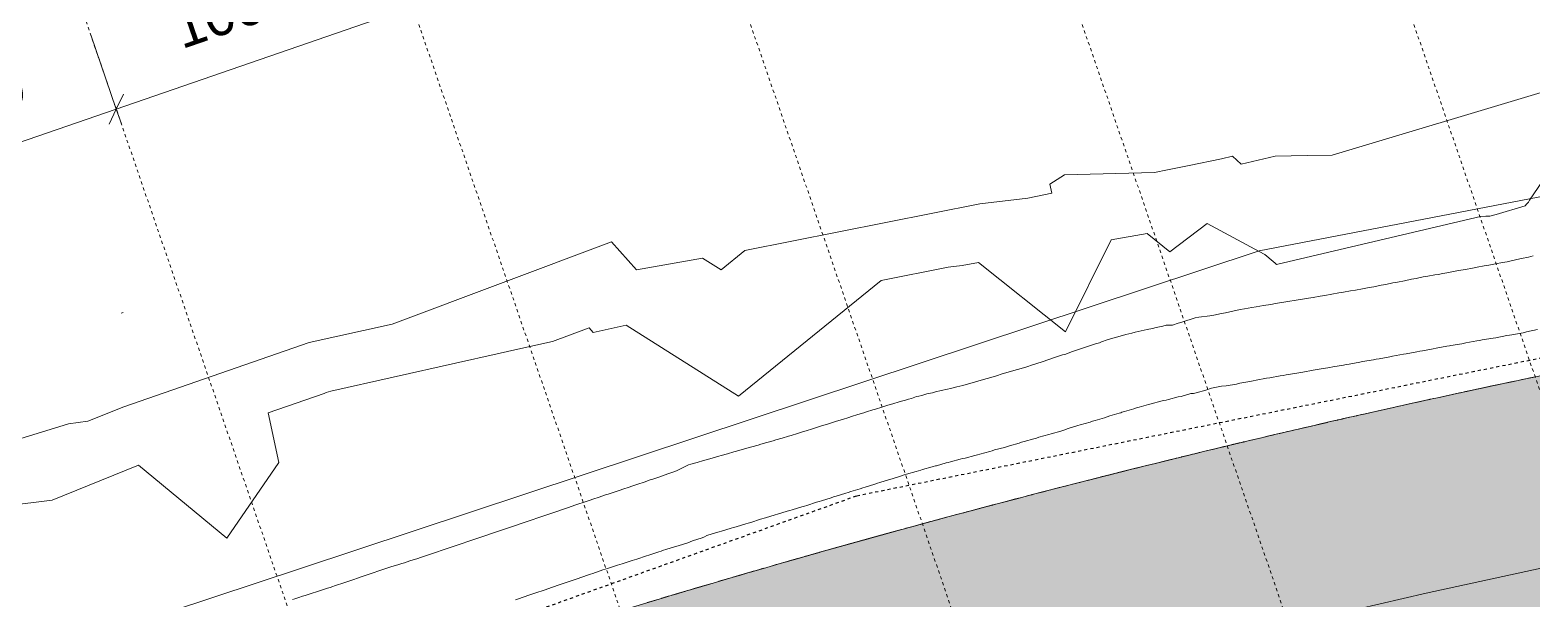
# Model space of a CAD drawing. Header units: metres. Extents: x -2515 to -2174, y 3875 to 4127.
# Drawn here: x -2414.71 to -2366.82, y 4030.45 to 4048.58 of the extents above; entities that cross this region are included whole.
import ezdxf

# ---------------------------------------------------------------- set-up
doc = ezdxf.new("R2010")
doc.units = ezdxf.units.M
doc.linetypes.add('BOUNDARY Tighter', pattern=[0.008, 0.004, -0.002, 0, -0.002])
doc.linetypes.add('Grid Line', pattern=[0.021, 0.012, -0.003, 0.003, -0.003])
for name, color, linetype, lineweight in [('A-ANNO-DIMS', 211, 'Continuous', 5), ('A-ANNO-DIMS-500', 211, 'Continuous', 5), ('A-DETL', 90, 'Continuous', 5), ('A-FLOR', 192, 'Continuous', 5), ('A-FLOR-PATT', 8, 'Continuous', 5), ('C-TOPO', 7, 'Continuous', 5), ('C-TOPO-MAJR', 7, 'Continuous', 18), ('C-TOPO-MINR', 7, 'Continuous', 5), ('S-GRID', 1, 'Continuous', 5)]:
    doc.layers.add(name, color=color, linetype=linetype, lineweight=lineweight)
doc.styles.add('Arial_1', font='arial.ttf', dxfattribs={"height": 1.25})
doc.dimstyles.new('2_5-CON-Diagonal-_mm__O', dxfattribs={"dimscale": 0.3048, "dimtxt": 1.275324, "dimasz": 2.46063, "dimexe": 1.64042, "dimexo": 0.0625, "dimgap": 2.46063, "dimtad": 1, "dimdec": 0, "dimlfac": 1000, "dimzin": 0, "dimdsep": 46, "dimtxsty": 'Arial_1', "dimblk1": 'OBLIQUE', "dimblk2": 'OBLIQUE', "dimsah": 1, "dimcen": 0.09, "dimdle": 1.64042, "dimazin": 0, "dimtfac": 1, "dimtdec": 4, "dimtix": 1, "dimtmove": 0, "dimatfit": 3, "dimfxl": 8.2021, "dimfxlon": 1, "dimtvp": 1, "dimtfill": 1, "dimtolj": 1, "dimtzin": 0, "dimlwd": 15, "dimlwe": 15, "dimarcsym": 2})

# ---------------------------------------------------------------- blocks, each defined once
blk = doc.blocks.new('DIMBLOCK11-GA - TENANCY PLAN')
at = {"layer": 'A-ANNO-DIMS-500', "lineweight": 15}
for p, q in [((-2411.958, 4046.057), (-2412.772, 4048.421)), ((-2411.958, 4046.057), (-2411.726, 4046.534)), ((-2421.413, 4042.802), (-2411.958, 4046.057)), ((-2411.958, 4046.057), (-2412.191, 4045.581)), ((-2411.958, 4046.057), (-2411.795, 4045.585)), ((-2421.413, 4042.802), (-2422.227, 4045.165)), ((-2421.413, 4042.802), (-2421.181, 4043.278)), ((-2421.413, 4042.802), (-2421.646, 4042.325)), ((-2421.413, 4042.802), (-2421.251, 4042.329))]:
    blk.add_line(p, q, dxfattribs=at)
at = {"layer": 'A-ANNO-DIMS-500', "color": 0, "lineweight": 15, "insert": (-2419.731, 4045.891), "char_height": 1.25, "width": 5.76839, "attachment_point": 1, "rotation": 19.0004, "line_spacing_factor": 0.941778, "style": 'Arial_1', "bg_fill": 3, "box_fill_scale": 1.25, "bg_fill_color": 256, "bg_fill_true_color": 13158600, "bg_fill_transparency": 0}
blk.add_mtext('10000', dxfattribs=at)
blk = doc.blocks.new('_Oblique')
at = {"color": 0, "linetype": 'ByBlock', "lineweight": -2}
blk.add_line((-0.5, -0.5), (0.5, 0.5), dxfattribs=at)
blk = doc.blocks.new('DIMBLOCK12-GA - TENANCY PLAN')
at = {"layer": 'A-ANNO-DIMS-500', "lineweight": 15}
for p, q in [((-2402.503, 4049.313), (-2403.317, 4051.677)), ((-2402.503, 4049.313), (-2402.271, 4049.79)), ((-2411.958, 4046.057), (-2402.503, 4049.313)), ((-2402.503, 4049.313), (-2402.735, 4048.836)), ((-2402.503, 4049.313), (-2402.34, 4048.84)), ((-2411.958, 4046.057), (-2412.772, 4048.421)), ((-2411.958, 4046.057), (-2411.726, 4046.534)), ((-2411.958, 4046.057), (-2412.191, 4045.581)), ((-2411.958, 4046.057), (-2411.795, 4045.585))]:
    blk.add_line(p, q, dxfattribs=at)
at = {"layer": 'A-ANNO-DIMS-500', "color": 0, "lineweight": 15, "insert": (-2410.276, 4049.146), "char_height": 1.25, "width": 5.76839, "attachment_point": 1, "rotation": 19.0004, "line_spacing_factor": 0.941778, "style": 'Arial_1', "bg_fill": 3, "box_fill_scale": 1.25, "bg_fill_color": 256, "bg_fill_true_color": 13158600, "bg_fill_transparency": 0}
blk.add_mtext('10000', dxfattribs=at)

msp = doc.modelspace()

# ---------------------------------------------------------------- hatches: boundary and pattern name
at = {"layer": 'A-FLOR-PATT'}
for points in [[(-2375.3181, 4029.4379), (-2373.3683, 4029.9017), (-2371.1932, 4030.404), (-2369.4606, 4030.7943), (-2366.5914, 4031.417), (-2365.5425, 4031.6402), (-2363.5798, 4032.0457), (-2365.1718, 4037.8447), (-2367.2023, 4037.425), (-2369.8629, 4036.854), (-2371.2437, 4036.5509), (-2373.8537, 4035.9572), (-2375.2779, 4035.6262), (-2377.2907, 4035.1452), (-2375.445, 4029.805)], [(-2409.8688, 4019.1205), (-2407.7651, 4019.8654), (-2405.5125, 4020.6455), (-2404.1903, 4021.0968), (-2401.3644, 4022.0366), (-2400.2276, 4022.4085), (-2397.7988, 4023.1849), (-2396.5658, 4023.5732), (-2394.1688, 4024.3093), (-2392.4777, 4024.8181), (-2390.7262, 4025.3349), (-2388.816, 4025.8863), (-2386.9026, 4026.4264), (-2384.496, 4027.0873), (-2383.0886, 4027.4667), (-2381.1442, 4027.9785), (-2379.2092, 4028.4755), (-2376.5143, 4029.1458), (-2375.3181, 4029.4379), (-2377.2907, 4035.1452), (-2379.2188, 4034.6722), (-2381.8354, 4034.0095), (-2383.9115, 4033.4688), (-2385.8263, 4032.9576), (-2387.1566, 4032.5961), (-2388.816, 4032.1367), (-2390.8098, 4031.5714), (-2392.6332, 4031.0434), (-2395.1383, 4030.298), (-2396.7613, 4029.805), (-2398.4774, 4029.2739), (-2400.4594, 4028.6474), (-2402.5457, 4027.9731), (-2404.4502, 4027.3447), (-2405.8863, 4026.8637), (-2408.4411, 4025.9867), (-2409.7714, 4025.5227), (-2411.5112, 4024.9055), (-2410.059, 4019.7906)]]:
    msp.add_hatch(color=253, dxfattribs=at).paths.add_polyline_path(points)
h = msp.add_hatch(color=254, dxfattribs=at)
h.paths.add_polyline_path([(-2417.2029, 4009.7926), (-2415.4692, 4010.3896), (-2415.8182, 4011.4031), (-2415.9806, 4011.3472), (-2416.8687, 4010.2177)])
h.paths.add_polyline_path([(-2415.3968, 4010.4145), (-2408.4419, 4012.8093), (-2409.7442, 4016.5914), (-2374.1171, 4028.859), (-2372.8148, 4025.077), (-2353.8487, 4031.6077), (-2363.5798, 4032.0457), (-2365.872, 4031.5701), (-2367.5028, 4031.2231), (-2370.1037, 4030.6494), (-2371.4158, 4030.3538), (-2373.8537, 4029.7862), (-2375.3181, 4029.4379), (-2377.6781, 4028.859), (-2379.2092, 4028.4755), (-2381.8354, 4027.7966), (-2383.0886, 4027.4667), (-2385.0237, 4026.945), (-2387.1566, 4026.355), (-2389.4855, 4025.6934), (-2391.4653, 4025.1172), (-2393.4451, 4024.5278), (-2395.1383, 4024.0135), (-2397.4047, 4023.309), (-2399.3846, 4022.6796), (-2400.3855, 4022.3578), (-2403.12, 4021.4551), (-2404.1903, 4021.0968), (-2406.0871, 4020.4494), (-2408.4411, 4019.627), (-2409.8688, 4019.1205), (-2415.7108, 4011.6903), (-2415.6338, 4011.4666), (-2415.7458, 4011.4281), (-2415.4062, 4010.4419)])
h.paths.add_polyline_path([(-2410.4147, 4012.4759), (-2410.4512, 4012.5903), (-2409.7913, 4012.8154), (-2409.7555, 4012.7029), (-2410.4091, 4012.4779)])
h.paths.add_polyline_path([(-2360.0187, 4029.8291), (-2360.0552, 4029.9434), (-2359.3953, 4030.1685), (-2359.3595, 4030.0561), (-2360.0131, 4029.831)])

# ---------------------------------------------------------------- linework, layer by layer
at = {"layer": 'A-DETL', "linetype": 'BOUNDARY Tighter', "lineweight": 25}
for p, q in [((-2260.6109, 4059.4439), (-2388.3643, 4033.7254)), ((-2388.3643, 4033.7254), (-2421.5847, 4021.8293))]:
    msp.add_line(p, q, dxfattribs=at)
at = {"layer": 'A-FLOR'}
msp.add_arc((-2296.5921, 3702.791), 336, 101.5, 109.702284, dxfattribs=at)
for points in [[(-2377.2907, 4035.1452), (-2373.2681, 4036.1195), (-2369.2277, 4037.0195), (-2365.1718, 4037.8447)], [(-2411.5112, 4024.9055), (-2400.2963, 4028.9215), (-2388.8681, 4032.3411), (-2377.2907, 4035.1452)]]:
    msp.add_open_spline(points, degree=3, dxfattribs=at)
at = {"layer": 'C-TOPO'}
for p, q in [((-2371.918, 4042.2366), (-2364.6077, 4043.6384)), ((-2375.5193, 4041.546), (-2371.918, 4042.2366)), ((-2406.0899, 4031.4222), (-2375.5193, 4041.546)), ((-2411.804, 4039.5579), (-2411.7413, 4039.5795)), ((-2367.1436, 4037.4374), (-2367.1682, 4037.4322)), ((-2367.1299, 4037.4402), (-2367.1436, 4037.4374)), ((-2369.1019, 4037.0206), (-2369.162, 4037.0076)), ((-2371.0644, 4036.5908), (-2371.1532, 4036.571)), ((-2373.0227, 4036.1495), (-2373.1417, 4036.1223)), ((-2373.0098, 4036.1525), (-2373.0227, 4036.1495)), ((-2376.0272, 4035.4487), (-2376.0138, 4035.4519)), ((-2375.971, 4035.4606), (-2376.0132, 4035.452)), ((-2374.9719, 4035.6981), (-2375.1274, 4035.6616)), ((-2378.1024, 4034.9476), (-2378.4338, 4034.8662)), ((-2378.0147, 4034.969), (-2377.9988, 4034.9729)), ((-2377.2094, 4035.1649), (-2377.0227, 4035.21)), ((-2376.9531, 4035.2268), (-2377.1103, 4035.1889)), ((-2377.0227, 4035.21), (-2377.0041, 4035.2145)), ((-2376.9295, 4035.2325), (-2376.9531, 4035.2268)), ((-2376.9169, 4035.2355), (-2376.9295, 4035.2325)), ((-2376.8495, 4035.2518), (-2376.9169, 4035.2355)), ((-2380.0178, 4034.4726), (-2380.5594, 4034.3362)), ((-2380.0337, 4034.4687), (-2380.4068, 4034.3747)), ((-2379.6258, 4034.5708), (-2380.0068, 4034.4754)), ((-2379.0155, 4034.7226), (-2379.0452, 4034.7153)), ((-2378.8763, 4034.7571), (-2379.0152, 4034.7227)), ((-2378.4338, 4034.8662), (-2378.8673, 4034.7593)), ((-2382.0137, 4033.9651), (-2382.5265, 4033.8325)), ((-2381.9552, 4033.9801), (-2382.3767, 4033.8713)), ((-2382.0074, 4033.9667), (-2382.0137, 4033.9651)), ((-2381.5838, 4034.0755), (-2382.0016, 4033.9682)), ((-2380.8223, 4034.2696), (-2380.9834, 4034.2287)), ((-2380.4068, 4034.3747), (-2380.8149, 4034.2715)), ((-2383.8685, 4033.4816), (-2384.3435, 4033.356)), ((-2383.5373, 4033.5688), (-2383.9991, 4033.4472)), ((-2382.7682, 4033.7698), (-2382.9195, 4033.7304)), ((-2382.7548, 4033.7733), (-2382.7682, 4033.7698)), ((-2382.3767, 4033.8713), (-2382.7548, 4033.7733)), ((-2385.7753, 4032.9729), (-2386.3071, 4032.8289)), ((-2385.4867, 4033.0507), (-2385.981, 4032.9173)), ((-2384.7081, 4033.2591), (-2384.8529, 4033.2205)), ((-2384.7019, 4033.2608), (-2384.7081, 4033.2591)), ((-2384.3435, 4033.356), (-2384.7019, 4033.2608)), ((-2384.0127, 4033.4436), (-2384.4901, 4033.3171)), ((-2383.9991, 4033.4472), (-2384.0127, 4033.4436)), ((-2387.4326, 4032.521), (-2387.969, 4032.3728)), ((-2386.6457, 4032.7367), (-2386.7831, 4032.6992)), ((-2386.6329, 4032.7402), (-2386.6457, 4032.7367)), ((-2386.3071, 4032.8289), (-2386.6329, 4032.7402)), ((-2385.9939, 4032.9138), (-2386.4496, 4032.7901)), ((-2385.981, 4032.9173), (-2385.9939, 4032.9138)), ((-2388.5771, 4032.2036), (-2388.7097, 4032.1665)), ((-2388.2674, 4032.2899), (-2388.5687, 4032.2059)), ((-2387.977, 4032.3705), (-2388.4044, 4032.2517)), ((-2390.5088, 4031.6579), (-2390.6324, 4031.6226)), ((-2390.2244, 4031.739), (-2390.4998, 4031.6605)), ((-2389.958, 4031.8148), (-2390.3544, 4031.702)), ((-2411.6428, 4029.5833), (-2406.0899, 4031.4222)), ((-2392.4375, 4031.1007), (-2392.551, 4031.0675)), ((-2392.4252, 4031.1043), (-2392.4375, 4031.1007)), ((-2392.178, 4031.1764), (-2392.4252, 4031.1043)), ((-2391.9394, 4031.2458), (-2392.2995, 4031.141)), ((-2391.9265, 4031.2496), (-2391.9394, 4031.2458)), ((-2394.1281, 4030.602), (-2394.3421, 4030.5382)), ((-2393.9102, 4030.6668), (-2394.2397, 4030.5687)), ((-2394.3558, 4030.5341), (-2394.4653, 4030.5014)), ((-2394.3421, 4030.5382), (-2394.3558, 4030.5341))]:
    msp.add_line(p, q, dxfattribs=at)
at = {"layer": 'C-TOPO', "flags": 128}
for points in [[(-2368.1915, 4037.2159), (-2367.9604, 4037.265), (-2367.7292, 4037.314)], [(-2367.7292, 4037.314), (-2367.7274, 4037.3144), (-2367.7256, 4037.3148)], [(-2367.7256, 4037.3148), (-2367.7237, 4037.3152), (-2367.7218, 4037.3156)], [(-2367.7218, 4037.3156), (-2367.4896, 4037.3646), (-2367.2574, 4037.4135)], [(-2367.2574, 4037.4135), (-2367.2553, 4037.4139), (-2367.2532, 4037.4144)], [(-2367.2532, 4037.4144), (-2367.022, 4037.4628), (-2366.7907, 4037.5112)], [(-2370.5326, 4036.7085), (-2370.3007, 4036.7595), (-2370.0687, 4036.8104)], [(-2370.0687, 4036.8104), (-2370.0672, 4036.8107), (-2370.0658, 4036.811)], [(-2370.0658, 4036.811), (-2370.0644, 4036.8113), (-2370.063, 4036.8116)], [(-2370.063, 4036.8116), (-2369.831, 4036.8624), (-2369.599, 4036.9129)], [(-2369.599, 4036.9129), (-2369.5975, 4036.9132), (-2369.596, 4036.9136)], [(-2369.596, 4036.9136), (-2369.3638, 4036.964), (-2369.1315, 4037.0142)], [(-2369.1315, 4037.0142), (-2369.1298, 4037.0146), (-2369.1281, 4037.015)], [(-2369.1281, 4037.015), (-2368.8968, 4037.0648), (-2368.6654, 4037.1146)], [(-2368.6654, 4037.1146), (-2368.6637, 4037.1149), (-2368.662, 4037.1153)], [(-2368.662, 4037.1153), (-2368.6603, 4037.1157), (-2368.6586, 4037.116)], [(-2368.6586, 4037.116), (-2368.4269, 4037.1656), (-2368.1951, 4037.2151)], [(-2368.1951, 4037.2151), (-2368.1933, 4037.2155), (-2368.1915, 4037.2159)], [(-2372.4013, 4036.2909), (-2372.1724, 4036.3426), (-2371.9435, 4036.3942)], [(-2371.9435, 4036.3942), (-2371.9422, 4036.3945), (-2371.9408, 4036.3948)], [(-2371.9408, 4036.3948), (-2371.706, 4036.4476), (-2371.4711, 4036.5001)], [(-2371.4711, 4036.5001), (-2371.4698, 4036.5004), (-2371.4685, 4036.5007)], [(-2371.4685, 4036.5007), (-2371.2366, 4036.5525), (-2371.0046, 4036.604)], [(-2371.0046, 4036.604), (-2371.0033, 4036.6043), (-2371.002, 4036.6046)], [(-2371.002, 4036.6046), (-2371.0007, 4036.6049), (-2370.9993, 4036.6052)], [(-2370.9993, 4036.6052), (-2370.7674, 4036.6566), (-2370.5354, 4036.7079)], [(-2370.5354, 4036.7079), (-2370.534, 4036.7082), (-2370.5326, 4036.7085)], [(-2374.7344, 4035.7538), (-2374.5035, 4035.8077), (-2374.2726, 4035.8615)], [(-2374.2726, 4035.8615), (-2374.0413, 4035.9152), (-2373.81, 4035.9687)], [(-2373.81, 4035.9687), (-2373.8086, 4035.969), (-2373.8071, 4035.9694)], [(-2373.8071, 4035.9694), (-2373.8056, 4035.9697), (-2373.8041, 4035.97)], [(-2373.8041, 4035.97), (-2373.5727, 4036.0234), (-2373.3413, 4036.0766)], [(-2373.3413, 4036.0766), (-2373.3399, 4036.0769), (-2373.3385, 4036.0772)], [(-2373.3385, 4036.0772), (-2373.3371, 4036.0776), (-2373.3357, 4036.0779)], [(-2373.3357, 4036.0779), (-2373.1041, 4036.1309), (-2372.8726, 4036.1838)], [(-2372.8726, 4036.1838), (-2372.8712, 4036.1841), (-2372.8699, 4036.1844)], [(-2372.8699, 4036.1844), (-2372.6382, 4036.2371), (-2372.4064, 4036.2897)], [(-2372.4064, 4036.2897), (-2372.4051, 4036.29), (-2372.4037, 4036.2903)], [(-2372.4037, 4036.2903), (-2372.4025, 4036.2906), (-2372.4013, 4036.2909)], [(-2376.6015, 4035.3114), (-2376.3716, 4035.3665), (-2376.1417, 4035.4214)], [(-2376.1417, 4035.4214), (-2376.1387, 4035.4221), (-2376.1356, 4035.4228)], [(-2376.1356, 4035.4228), (-2375.9054, 4035.4776), (-2375.6752, 4035.5323)], [(-2375.6752, 4035.5323), (-2375.6732, 4035.5328), (-2375.6712, 4035.5332)], [(-2375.6712, 4035.5332), (-2375.4406, 4035.5878), (-2375.2101, 4035.6422)], [(-2375.2101, 4035.6422), (-2375.2082, 4035.6426), (-2375.2063, 4035.643)], [(-2375.2063, 4035.643), (-2375.2045, 4035.6435), (-2375.2026, 4035.6439)], [(-2375.2026, 4035.6439), (-2374.9719, 4035.6981), (-2374.7412, 4035.7522)], [(-2374.7412, 4035.7522), (-2374.7395, 4035.7526), (-2374.7378, 4035.753)], [(-2374.7378, 4035.753), (-2374.7361, 4035.7534), (-2374.7344, 4035.7538)], [(-2378.4578, 4034.8603), (-2378.2283, 4034.9167), (-2377.9988, 4034.9729)], [(-2377.9988, 4034.9729), (-2377.997, 4034.9733), (-2377.9952, 4034.9738)], [(-2377.9952, 4034.9738), (-2377.9935, 4034.9742), (-2377.9917, 4034.9746)], [(-2377.9917, 4034.9746), (-2377.7622, 4035.0307), (-2377.5328, 4035.0865)], [(-2377.5328, 4035.0865), (-2377.5308, 4035.087), (-2377.5288, 4035.0874)], [(-2377.5288, 4035.0874), (-2377.5269, 4035.0879), (-2377.5249, 4035.0884)], [(-2377.5249, 4035.0884), (-2377.2956, 4035.144), (-2377.0661, 4035.1995)], [(-2377.0661, 4035.1995), (-2376.8372, 4035.2547), (-2376.6082, 4035.3098)], [(-2376.6082, 4035.3098), (-2376.6048, 4035.3106), (-2376.6015, 4035.3114)], [(-2380.3106, 4034.399), (-2380.0808, 4034.4568), (-2379.851, 4034.5145)], [(-2379.851, 4034.5145), (-2379.8497, 4034.5148), (-2379.8483, 4034.5152)], [(-2379.8483, 4034.5152), (-2379.6186, 4034.5726), (-2379.3888, 4034.6299)], [(-2379.3888, 4034.6299), (-2379.3874, 4034.6303), (-2379.3859, 4034.6306)], [(-2379.3859, 4034.6306), (-2379.3844, 4034.631), (-2379.383, 4034.6314)], [(-2379.383, 4034.6314), (-2379.1533, 4034.6885), (-2378.9235, 4034.7454)], [(-2378.9235, 4034.7454), (-2378.922, 4034.7458), (-2378.9204, 4034.7462)], [(-2378.9204, 4034.7462), (-2378.6908, 4034.8029), (-2378.4611, 4034.8595)], [(-2378.4611, 4034.8595), (-2378.4595, 4034.8599), (-2378.4578, 4034.8603)], [(-2382.1657, 4033.9259), (-2382.1644, 4033.9262), (-2382.1632, 4033.9265)], [(-2382.1632, 4033.9265), (-2381.9304, 4033.9865), (-2381.6977, 4034.0463)], [(-2381.6977, 4034.0463), (-2381.6964, 4034.0466), (-2381.6952, 4034.0469)], [(-2381.6952, 4034.0469), (-2381.4688, 4034.1049), (-2381.2423, 4034.1628)], [(-2381.2423, 4034.1628), (-2381.2411, 4034.1631), (-2381.2398, 4034.1634)], [(-2381.2398, 4034.1634), (-2381.2385, 4034.1637), (-2381.2373, 4034.1641)], [(-2381.2373, 4034.1641), (-2381.0091, 4034.2222), (-2380.781, 4034.2801)], [(-2380.781, 4034.2801), (-2380.7795, 4034.2805), (-2380.778, 4034.2808)], [(-2380.778, 4034.2808), (-2380.547, 4034.3393), (-2380.3159, 4034.3977)], [(-2380.3159, 4034.3977), (-2380.3145, 4034.398), (-2380.3132, 4034.3983)], [(-2380.3132, 4034.3983), (-2380.3119, 4034.3987), (-2380.3106, 4034.399)], [(-2384.0127, 4033.4436), (-2383.7838, 4033.504), (-2383.5549, 4033.5642)], [(-2383.5549, 4033.5642), (-2383.5535, 4033.5646), (-2383.552, 4033.5649)], [(-2383.552, 4033.5649), (-2383.3239, 4033.6248), (-2383.0958, 4033.6844)], [(-2383.0958, 4033.6844), (-2383.0947, 4033.6847), (-2383.0936, 4033.685)], [(-2383.0936, 4033.685), (-2383.0926, 4033.6852), (-2383.0915, 4033.6855)], [(-2383.0915, 4033.6855), (-2382.8606, 4033.7457), (-2382.6297, 4033.8058)], [(-2382.6297, 4033.8058), (-2382.6284, 4033.8061), (-2382.6272, 4033.8064)], [(-2382.6272, 4033.8064), (-2382.3978, 4033.8659), (-2382.1683, 4033.9252)], [(-2382.1683, 4033.9252), (-2382.167, 4033.9255), (-2382.1657, 4033.9259)], [(-2385.8561, 4032.9511), (-2385.6283, 4033.0125), (-2385.4005, 4033.0738)], [(-2385.4005, 4033.0738), (-2385.3985, 4033.0744), (-2385.3965, 4033.0749)], [(-2385.3965, 4033.0749), (-2385.1684, 4033.1361), (-2384.9402, 4033.1972)], [(-2384.9402, 4033.1972), (-2384.9384, 4033.1977), (-2384.9365, 4033.1982)], [(-2384.9365, 4033.1982), (-2384.7081, 4033.2591), (-2384.4796, 4033.3199)], [(-2384.4796, 4033.3199), (-2384.4779, 4033.3204), (-2384.4763, 4033.3208)], [(-2384.4763, 4033.3208), (-2384.4747, 4033.3212), (-2384.4731, 4033.3216)], [(-2384.4731, 4033.3216), (-2384.2444, 4033.3823), (-2384.0158, 4033.4428)], [(-2384.0158, 4033.4428), (-2384.0142, 4033.4432), (-2384.0127, 4033.4436)], [(-2387.6994, 4032.4474), (-2387.4714, 4032.5103), (-2387.2433, 4032.5731)], [(-2387.2433, 4032.5731), (-2387.2414, 4032.5736), (-2387.2395, 4032.5741)], [(-2387.2395, 4032.5741), (-2387.2376, 4032.5746), (-2387.2357, 4032.5751)], [(-2387.2357, 4032.5751), (-2387.0085, 4032.6375), (-2386.7813, 4032.6996)], [(-2386.7813, 4032.6996), (-2386.7785, 4032.7004), (-2386.7756, 4032.7012)], [(-2386.7756, 4032.7012), (-2386.5486, 4032.7632), (-2386.3215, 4032.825)], [(-2386.3215, 4032.825), (-2386.3184, 4032.8258), (-2386.3152, 4032.8267)], [(-2386.3152, 4032.8267), (-2386.0879, 4032.8884), (-2385.8605, 4032.9499)], [(-2385.8605, 4032.9499), (-2385.8583, 4032.9505), (-2385.8561, 4032.9511)], [(-2389.5331, 4031.9351), (-2389.3056, 4031.9993), (-2389.078, 4032.0633)], [(-2389.078, 4032.0633), (-2389.0766, 4032.0637), (-2389.0751, 4032.0641)], [(-2389.0751, 4032.0641), (-2388.8476, 4032.1279), (-2388.6201, 4032.1915)], [(-2388.6201, 4032.1915), (-2388.6187, 4032.1919), (-2388.6173, 4032.1923)], [(-2388.6173, 4032.1923), (-2388.3899, 4032.2558), (-2388.1625, 4032.3191)], [(-2388.1625, 4032.3191), (-2388.1608, 4032.3195), (-2388.1592, 4032.32)], [(-2388.1592, 4032.32), (-2388.1576, 4032.3204), (-2388.1559, 4032.3209)], [(-2388.1559, 4032.3209), (-2387.9293, 4032.3838), (-2387.7026, 4032.4465)], [(-2387.7026, 4032.4465), (-2387.701, 4032.4469), (-2387.6994, 4032.4474)], [(-2391.3681, 4031.4112), (-2391.1404, 4031.4768), (-2390.9126, 4031.5423)], [(-2390.9126, 4031.5423), (-2390.9113, 4031.5427), (-2390.91, 4031.543)], [(-2390.91, 4031.543), (-2390.6831, 4031.6081), (-2390.456, 4031.673)], [(-2390.456, 4031.673), (-2390.4548, 4031.6734), (-2390.4536, 4031.6737)], [(-2390.4536, 4031.6737), (-2390.4523, 4031.6741), (-2390.4511, 4031.6744)], [(-2390.4511, 4031.6744), (-2390.2236, 4031.7393), (-2389.996, 4031.804)], [(-2389.996, 4031.804), (-2389.9948, 4031.8043), (-2389.9935, 4031.8047)], [(-2389.9935, 4031.8047), (-2389.766, 4031.8692), (-2389.5385, 4031.9336)], [(-2389.5385, 4031.9336), (-2389.5371, 4031.9339), (-2389.5358, 4031.9343)], [(-2389.5358, 4031.9343), (-2389.5345, 4031.9347), (-2389.5331, 4031.9351)], [(-2392.7407, 4031.012), (-2392.5138, 4031.0784), (-2392.2868, 4031.1447)], [(-2392.2868, 4031.1447), (-2392.2855, 4031.1451), (-2392.2842, 4031.1454)], [(-2392.2842, 4031.1454), (-2392.0571, 4031.2116), (-2391.83, 4031.2776)], [(-2391.83, 4031.2776), (-2391.8287, 4031.2779), (-2391.8275, 4031.2783)], [(-2391.8275, 4031.2783), (-2391.6003, 4031.3441), (-2391.373, 4031.4098)], [(-2391.373, 4031.4098), (-2391.3717, 4031.4102), (-2391.3705, 4031.4105)], [(-2391.3705, 4031.4105), (-2391.3693, 4031.4109), (-2391.3681, 4031.4112)], [(-2394.5696, 4030.4702), (-2394.3421, 4030.5382), (-2394.1145, 4030.606)], [(-2394.1145, 4030.606), (-2394.1126, 4030.6066), (-2394.1107, 4030.6072)], [(-2394.1107, 4030.6072), (-2393.8861, 4030.674), (-2393.6614, 4030.7406)], [(-2393.6614, 4030.7406), (-2393.66, 4030.7411), (-2393.6585, 4030.7415)], [(-2393.6585, 4030.7415), (-2393.657, 4030.7419), (-2393.6555, 4030.7424)], [(-2393.6555, 4030.7424), (-2393.429, 4030.8094), (-2393.2024, 4030.8763)], [(-2393.2024, 4030.8763), (-2393.201, 4030.8767), (-2393.1996, 4030.8771)], [(-2393.1996, 4030.8771), (-2392.9728, 4030.9438), (-2392.746, 4031.0104)], [(-2392.746, 4031.0104), (-2392.7447, 4031.0108), (-2392.7433, 4031.0112)], [(-2392.7433, 4031.0112), (-2392.742, 4031.0116), (-2392.7407, 4031.012)], [(-2395.0284, 4030.3325), (-2394.8026, 4030.4003), (-2394.5766, 4030.4681)], [(-2394.5766, 4030.4681), (-2394.5748, 4030.4686), (-2394.573, 4030.4692)], [(-2394.573, 4030.4692), (-2394.5713, 4030.4697), (-2394.5696, 4030.4702)]]:
    msp.add_lwpolyline(points, dxfattribs=at)
at = {"layer": 'C-TOPO'}
for start, end in [(101.5, 101.840578), (101.962445, 102.182952), (102.332688, 102.524475), (102.689848, 102.865887), (103.042647, 103.208809), (103.393661, 103.564793), (103.39341, 103.537695), (103.74226, 103.842867), (103.638628, 103.739151), (105.442689, 105.54708), (105.778375, 105.893379), (105.743079, 105.844874), (106.114252, 106.23967), (106.086765, 106.195058), (106.450622, 106.585954), (106.430706, 106.54644)]:
    msp.add_arc((-2298.1113, 3708.2316), 336.3657, start, end, dxfattribs=at)
at = {"layer": 'C-TOPO-MAJR', "color": 251, "lineweight": 13}
for p, q in [((-2373.1886, 4044.5894), (-2366.4171, 4046.6163)), ((-2377.7429, 4044.2645), (-2376.7121, 4044.4737)), ((-2376.7121, 4044.4737), (-2376.369, 4044.5567)), ((-2376.369, 4044.5567), (-2376.0847, 4044.3073)), ((-2376.0847, 4044.3073), (-2375.0013, 4044.5628)), ((-2375.0013, 4044.5628), (-2373.9823, 4044.5788)), ((-2373.9823, 4044.5788), (-2373.1886, 4044.5894)), ((-2381.7177, 4043.969), (-2378.8486, 4044.0417)), ((-2378.8486, 4044.0417), (-2378.4343, 4044.1259)), ((-2378.4343, 4044.1259), (-2377.7429, 4044.2645)), ((-2382.1894, 4043.6688), (-2381.7177, 4043.969)), ((-2382.1282, 4043.3756), (-2382.1894, 4043.6688)), ((-2391.9118, 4041.5497), (-2384.4278, 4043.0364)), ((-2384.4278, 4043.0364), (-2382.8971, 4043.2185)), ((-2382.8971, 4043.2185), (-2382.1282, 4043.3756)), ((-2403.1579, 4039.2096), (-2396.1641, 4041.8248)), ((-2396.1641, 4041.8248), (-2395.3718, 4040.9418)), ((-2395.3718, 4040.9418), (-2393.2677, 4041.3115)), ((-2393.2677, 4041.3115), (-2392.6711, 4040.9344)), ((-2392.6711, 4040.9344), (-2391.9118, 4041.5497)), ((-2368.1894, 4041.0889), (-2367.9774, 4041.128)), ((-2367.9774, 4041.128), (-2367.7577, 4041.1672)), ((-2367.7577, 4041.1672), (-2367.6043, 4041.1942)), ((-2367.6043, 4041.1942), (-2367.3045, 4041.2629)), ((-2367.3045, 4041.2629), (-2367.1521, 4041.2955)), ((-2367.1521, 4041.2955), (-2366.9325, 4041.3451)), ((-2366.9325, 4041.3451), (-2366.7788, 4041.3821)), ((-2370.8804, 4040.5914), (-2370.6586, 4040.6368)), ((-2370.6586, 4040.6368), (-2370.5066, 4040.6636)), ((-2370.5066, 4040.6636), (-2370.2852, 4040.7089)), ((-2370.2852, 4040.7089), (-2370.1326, 4040.7371)), ((-2370.1326, 4040.7371), (-2369.9106, 4040.7777)), ((-2369.9106, 4040.7777), (-2369.8076, 4040.7912)), ((-2369.8076, 4040.7912), (-2369.6548, 4040.8169)), ((-2369.6548, 4040.8169), (-2369.5359, 4040.8443)), ((-2369.5359, 4040.8443), (-2369.3139, 4040.8852)), ((-2369.3139, 4040.8852), (-2369.161, 4040.9122)), ((-2369.161, 4040.9122), (-2368.9393, 4040.9531)), ((-2368.9393, 4040.9531), (-2368.7174, 4040.994)), ((-2368.7174, 4040.994), (-2368.5645, 4041.019)), ((-2368.5645, 4041.019), (-2368.3429, 4041.0599)), ((-2368.3429, 4041.0599), (-2368.1894, 4041.0889)), ((-2373.4211, 4040.1241), (-2373.1953, 4040.161)), ((-2373.1953, 4040.161), (-2372.9706, 4040.1996)), ((-2372.9706, 4040.1996), (-2372.8232, 4040.226)), ((-2372.8232, 4040.226), (-2372.5989, 4040.2644)), ((-2372.5989, 4040.2644), (-2372.4464, 4040.2911)), ((-2372.4464, 4040.2911), (-2372.2227, 4040.3294)), ((-2372.2227, 4040.3294), (-2372.0052, 4040.374)), ((-2372.0052, 4040.374), (-2371.8541, 4040.4007)), ((-2371.8541, 4040.4007), (-2371.6278, 4040.4469)), ((-2371.6278, 4040.4469), (-2371.4762, 4040.4737)), ((-2371.4762, 4040.4737), (-2371.2539, 4040.5192)), ((-2371.2539, 4040.5192), (-2371.1018, 4040.5461)), ((-2371.1018, 4040.5461), (-2370.8804, 4040.5914)), ((-2376.1194, 4039.6715), (-2375.9855, 4039.6951)), ((-2375.9855, 4039.6951), (-2375.747, 4039.7344)), ((-2375.747, 4039.7344), (-2375.6093, 4039.7587)), ((-2375.6093, 4039.7587), (-2375.3752, 4039.7968)), ((-2375.3752, 4039.7968), (-2375.144, 4039.8346)), ((-2375.144, 4039.8346), (-2374.9998, 4039.8601)), ((-2374.9998, 4039.8601), (-2374.5426, 4039.9349)), ((-2374.5426, 4039.9349), (-2374.3971, 4039.9606)), ((-2374.3971, 4039.9606), (-2373.9425, 4040.0349)), ((-2373.9425, 4040.0349), (-2373.7956, 4040.0609)), ((-2373.7956, 4040.0609), (-2373.5693, 4040.0979)), ((-2373.5693, 4040.0979), (-2373.4211, 4040.1241)), ((-2405.8088, 4038.6166), (-2403.1579, 4039.2096)), ((-2378.2764, 4039.1786), (-2378.0936, 4039.2391)), ((-2378.0936, 4039.2391), (-2377.9775, 4039.2717)), ((-2377.9775, 4039.2717), (-2377.5557, 4039.4114)), ((-2377.5557, 4039.4114), (-2377.436, 4039.4325)), ((-2377.436, 4039.4325), (-2377.0838, 4039.4676)), ((-2377.0838, 4039.4676), (-2376.957, 4039.49)), ((-2376.957, 4039.49), (-2376.719, 4039.5434)), ((-2376.719, 4039.5434), (-2376.5895, 4039.5663)), ((-2376.5895, 4039.5663), (-2376.353, 4039.6192)), ((-2376.353, 4039.6192), (-2376.1194, 4039.6715)), ((-2380.3584, 4038.7096), (-2380.2568, 4038.7381)), ((-2380.2568, 4038.7381), (-2380.0665, 4038.7959)), ((-2380.0665, 4038.7959), (-2379.8734, 4038.8445)), ((-2379.8734, 4038.8445), (-2379.7709, 4038.8733)), ((-2379.7709, 4038.8733), (-2379.5778, 4038.922)), ((-2379.5778, 4038.922), (-2379.4743, 4038.9511)), ((-2379.4743, 4038.9511), (-2379.2791, 4038.9956)), ((-2379.2791, 4038.9956), (-2379.0845, 4039.0341)), ((-2379.0845, 4039.0341), (-2378.9131, 4039.0682)), ((-2378.9131, 4039.0682), (-2378.8036, 4039.0989)), ((-2378.8036, 4039.0989), (-2378.5901, 4039.1415)), ((-2378.5901, 4039.1415), (-2378.4786, 4039.1728)), ((-2378.4786, 4039.1728), (-2378.2764, 4039.1786)), ((-2411.7223, 4036.5744), (-2405.8088, 4038.6166)), ((-2381.7891, 4038.2267), (-2381.6837, 4038.2548)), ((-2381.6837, 4038.2548), (-2381.4978, 4038.3207)), ((-2381.4978, 4038.3207), (-2381.3115, 4038.3867)), ((-2381.3115, 4038.3867), (-2381.2081, 4038.4158)), ((-2381.2081, 4038.4158), (-2381.0217, 4038.4818)), ((-2381.0217, 4038.4818), (-2380.835, 4038.5481)), ((-2380.835, 4038.5481), (-2380.7324, 4038.5769)), ((-2380.7324, 4038.5769), (-2380.6074, 4038.6102)), ((-2380.6074, 4038.6102), (-2380.5456, 4038.6431)), ((-2380.5456, 4038.6431), (-2380.3584, 4038.7096)), ((-2383.4108, 4037.7059), (-2383.2238, 4037.7614)), ((-2383.2238, 4037.7614), (-2383.0354, 4037.8174)), ((-2383.0354, 4037.8174), (-2382.9278, 4037.8472)), ((-2382.9278, 4037.8472), (-2382.741, 4037.9082)), ((-2382.741, 4037.9082), (-2382.6368, 4037.9379)), ((-2382.6368, 4037.9379), (-2382.4058, 4038.0146)), ((-2382.4058, 4038.0146), (-2382.0789, 4038.1303)), ((-2382.0789, 4038.1303), (-2381.9749, 4038.161)), ((-2381.9749, 4038.161), (-2381.7891, 4038.2267)), ((-2384.966, 4037.2506), (-2384.8635, 4037.2793)), ((-2384.8635, 4037.2793), (-2384.6706, 4037.3368)), ((-2384.6706, 4037.3368), (-2384.4832, 4037.3924)), ((-2384.4832, 4037.3924), (-2384.3798, 4037.4187)), ((-2384.3798, 4037.4187), (-2384.0005, 4037.5314)), ((-2384.0005, 4037.5314), (-2383.8962, 4037.5633)), ((-2383.8962, 4037.5633), (-2383.7068, 4037.6197)), ((-2383.7068, 4037.6197), (-2383.516, 4037.6764)), ((-2383.516, 4037.6764), (-2383.4108, 4037.7059)), ((-2386.7894, 4036.7891), (-2386.697, 4036.815)), ((-2386.697, 4036.815), (-2386.6031, 4036.842)), ((-2386.6031, 4036.842), (-2386.4393, 4036.9048)), ((-2386.4393, 4036.9048), (-2386.3656, 4036.9098)), ((-2386.3656, 4036.9098), (-2386.2721, 4036.9361)), ((-2386.2721, 4036.9361), (-2386.1113, 4036.982)), ((-2386.1113, 4036.982), (-2385.9313, 4037.0213)), ((-2385.9313, 4037.0213), (-2385.8356, 4037.0481)), ((-2385.8356, 4037.0481), (-2385.6547, 4037.093)), ((-2385.6547, 4037.093), (-2385.4558, 4037.1312)), ((-2385.4558, 4037.1312), (-2385.3564, 4037.1591)), ((-2385.3564, 4037.1591), (-2385.1603, 4037.2051)), ((-2385.1603, 4037.2051), (-2384.966, 4037.2506)), ((-2412.8688, 4036.1111), (-2411.7223, 4036.5744)), ((-2388.5143, 4036.2623), (-2388.3183, 4036.3236)), ((-2388.3183, 4036.3236), (-2388.1227, 4036.3847)), ((-2388.1227, 4036.3847), (-2388.0332, 4036.4127)), ((-2388.0332, 4036.4127), (-2387.8376, 4036.4739)), ((-2387.8376, 4036.4739), (-2387.748, 4036.5019)), ((-2387.748, 4036.5019), (-2387.5523, 4036.5632)), ((-2387.5523, 4036.5632), (-2387.3596, 4036.6234)), ((-2387.3596, 4036.6234), (-2387.2687, 4036.6489)), ((-2387.2687, 4036.6489), (-2386.9221, 4036.757)), ((-2386.9221, 4036.757), (-2386.7894, 4036.7891)), ((-2415.948, 4035.2741), (-2413.4772, 4036.0344)), ((-2413.4772, 4036.0344), (-2412.8688, 4036.1111)), ((-2389.9579, 4035.8114), (-2389.7611, 4035.8728)), ((-2389.7611, 4035.8728), (-2389.5647, 4035.9341)), ((-2389.5647, 4035.9341), (-2389.4766, 4035.9617)), ((-2389.4766, 4035.9617), (-2389.2801, 4036.023)), ((-2389.2801, 4036.023), (-2389.0839, 4036.0843)), ((-2389.0839, 4036.0843), (-2388.9954, 4036.1108)), ((-2388.9954, 4036.1108), (-2388.7992, 4036.1721)), ((-2388.7992, 4036.1721), (-2388.6033, 4036.2333)), ((-2388.6033, 4036.2333), (-2388.5143, 4036.2623)), ((-2391.4948, 4035.3546), (-2391.411, 4035.3808)), ((-2391.411, 4035.3808), (-2391.2094, 4035.4374)), ((-2391.2094, 4035.4374), (-2391.0102, 4035.4933)), ((-2391.0102, 4035.4933), (-2390.9246, 4035.5201)), ((-2390.9246, 4035.5201), (-2390.7247, 4035.5762)), ((-2390.7247, 4035.5762), (-2390.5269, 4035.6358)), ((-2390.5269, 4035.6358), (-2390.44, 4035.663)), ((-2390.44, 4035.663), (-2390.2421, 4035.7226)), ((-2390.2421, 4035.7226), (-2390.0454, 4035.784)), ((-2390.0454, 4035.784), (-2389.9579, 4035.8114)), ((-2393.1539, 4034.8816), (-2392.9557, 4034.937)), ((-2392.9557, 4034.937), (-2392.7473, 4034.9955)), ((-2392.7473, 4034.9955), (-2392.6676, 4035.0204)), ((-2392.6676, 4035.0204), (-2392.4648, 4035.0773)), ((-2392.4648, 4035.0773), (-2392.263, 4035.1338)), ((-2392.263, 4035.1338), (-2392.1815, 4035.1599)), ((-2392.1815, 4035.1599), (-2391.7789, 4035.2728)), ((-2391.7789, 4035.2728), (-2391.6957, 4035.2982)), ((-2391.6957, 4035.2982), (-2391.4948, 4035.3546)), ((-2394.5695, 4034.36), (-2394.3746, 4034.4324)), ((-2394.3746, 4034.4324), (-2394.1788, 4034.505)), ((-2394.1788, 4034.505), (-2394.0966, 4034.5307)), ((-2394.0966, 4034.5307), (-2393.9043, 4034.6254)), ((-2393.9043, 4034.6254), (-2393.7165, 4034.719)), ((-2393.7165, 4034.719), (-2393.6404, 4034.7428)), ((-2393.6404, 4034.7428), (-2393.4356, 4034.8002)), ((-2393.4356, 4034.8002), (-2393.2318, 4034.8572)), ((-2393.2318, 4034.8572), (-2393.1539, 4034.8816)), ((-2395.8908, 4033.9208), (-2395.8054, 4033.9475)), ((-2395.8054, 4033.9475), (-2395.6092, 4034.014)), ((-2395.6092, 4034.014), (-2395.5242, 4034.0428)), ((-2395.5242, 4034.0428), (-2395.3279, 4034.1094)), ((-2395.3279, 4034.1094), (-2395.1313, 4034.1761)), ((-2395.1313, 4034.1761), (-2394.9346, 4034.2429)), ((-2394.9346, 4034.2429), (-2394.8502, 4034.267)), ((-2394.8502, 4034.267), (-2394.6534, 4034.3338)), ((-2394.6534, 4034.3338), (-2394.5695, 4034.36)), ((-2397.3336, 4033.4364), (-2397.2451, 4033.4668)), ((-2397.2451, 4033.4668), (-2397.0424, 4033.5352)), ((-2397.0424, 4033.5352), (-2396.8468, 4033.6015)), ((-2396.8468, 4033.6015), (-2396.7604, 4033.6284)), ((-2396.7604, 4033.6284), (-2396.5647, 4033.6947)), ((-2396.5647, 4033.6947), (-2396.3598, 4033.7641)), ((-2396.3598, 4033.7641), (-2396.2739, 4033.7909)), ((-2396.2739, 4033.7909), (-2396.087, 4033.8543)), ((-2396.087, 4033.8543), (-2395.8908, 4033.9208)), ((-2398.7345, 4032.9624), (-2398.4799, 4033.0484)), ((-2398.4799, 4033.0484), (-2398.225, 4033.1345)), ((-2398.225, 4033.1345), (-2398.1356, 4033.1651)), ((-2398.1356, 4033.1651), (-2397.8783, 4033.252)), ((-2397.8783, 4033.252), (-2397.7893, 4033.2825)), ((-2397.7893, 4033.2825), (-2397.5362, 4033.368)), ((-2397.5362, 4033.368), (-2397.3336, 4033.4364)), ((-2400.3671, 4032.4091), (-2400.1136, 4032.4948)), ((-2400.1136, 4032.4948), (-2400.0236, 4032.5261)), ((-2400.0236, 4032.5261), (-2399.7699, 4032.6118)), ((-2399.7699, 4032.6118), (-2399.6775, 4032.643)), ((-2399.6775, 4032.643), (-2399.1694, 4032.8146)), ((-2399.1694, 4032.8146), (-2399.0789, 4032.8456)), ((-2399.0789, 4032.8456), (-2398.8245, 4032.9315)), ((-2398.8245, 4032.9315), (-2398.7345, 4032.9624)), ((-2401.9087, 4031.8876), (-2401.4035, 4032.0577)), ((-2401.4035, 4032.0577), (-2401.3106, 4032.0895)), ((-2401.3106, 4032.0895), (-2401.0577, 4032.1749)), ((-2401.0577, 4032.1749), (-2400.9654, 4032.2066)), ((-2400.9654, 4032.2066), (-2400.7123, 4032.2921)), ((-2400.7123, 4032.2921), (-2400.6204, 4032.3236)), ((-2400.6204, 4032.3236), (-2400.3671, 4032.4091)), ((-2403.205, 4031.468), (-2402.9494, 4031.5478)), ((-2402.9494, 4031.5478), (-2402.8565, 4031.5797)), ((-2402.8565, 4031.5797), (-2402.7667, 4031.6047)), ((-2402.7667, 4031.6047), (-2402.6019, 4031.6592)), ((-2402.6019, 4031.6592), (-2402.348, 4031.7385)), ((-2402.348, 4031.7385), (-2402.2543, 4031.7706)), ((-2402.2543, 4031.7706), (-2402.002, 4031.8556)), ((-2402.002, 4031.8556), (-2401.9087, 4031.8876)), ((-2404.5731, 4031.0095), (-2404.4171, 4031.062)), ((-2404.4171, 4031.062), (-2404.2391, 4031.122)), ((-2404.2391, 4031.122), (-2404.1458, 4031.154)), ((-2404.1458, 4031.154), (-2403.8959, 4031.2368)), ((-2403.8959, 4031.2368), (-2403.803, 4031.2687)), ((-2403.803, 4031.2687), (-2403.5498, 4031.3526)), ((-2403.5498, 4031.3526), (-2403.2977, 4031.4362)), ((-2403.2977, 4031.4362), (-2403.205, 4031.468)), ((-2405.9362, 4030.5581), (-2405.8098, 4030.6012)), ((-2405.8098, 4030.6012), (-2405.6849, 4030.6431)), ((-2405.6849, 4030.6431), (-2405.6039, 4030.6662)), ((-2405.6039, 4030.6662), (-2405.4766, 4030.7091)), ((-2405.4766, 4030.7091), (-2405.2244, 4030.7938)), ((-2405.2244, 4030.7938), (-2405.1433, 4030.8169)), ((-2405.1433, 4030.8169), (-2405.0578, 4030.8454)), ((-2405.0578, 4030.8454), (-2404.9975, 4030.8659)), ((-2404.9975, 4030.8659), (-2404.6668, 4030.9773)), ((-2404.6668, 4030.9773), (-2404.5731, 4031.0095)), ((-2406.3383, 4030.4278), (-2406.266, 4030.4516)), ((-2406.266, 4030.4516), (-2406.141, 4030.4941)), ((-2406.141, 4030.4941), (-2406.017, 4030.5351)), ((-2406.017, 4030.5351), (-2405.9362, 4030.5581))]:
    msp.add_line(p, q, dxfattribs=at)
at = {"layer": 'C-TOPO-MINR', "color": 252}
for p, q in [((-2366.8905, 4043.1577), (-2365.4526, 4045.2823)), ((-2380.2328, 4041.8945), (-2379.0876, 4042.0909)), ((-2379.0876, 4042.0909), (-2378.3605, 4041.512)), ((-2378.3605, 4041.512), (-2377.179, 4042.4182)), ((-2377.179, 4042.4182), (-2375.514, 4041.5218)), ((-2381.6886, 4038.9645), (-2380.2328, 4041.8945)), ((-2384.9911, 4041.0786), (-2384.4703, 4041.1679)), ((-2384.4703, 4041.1679), (-2381.6926, 4038.9566)), ((-2387.5667, 4040.6018), (-2385.4285, 4041.0266)), ((-2385.4285, 4041.0266), (-2384.9911, 4041.0786)), ((-2392.1225, 4036.9101), (-2387.5667, 4040.6018)), ((-2398.0475, 4038.654), (-2396.8819, 4039.0899)), ((-2396.8819, 4039.0899), (-2396.7498, 4038.9427)), ((-2396.7498, 4038.9427), (-2395.7026, 4039.1726)), ((-2395.7026, 4039.1726), (-2392.1225, 4036.9101)), ((-2368.4023, 4038.7019), (-2368.0521, 4038.7592)), ((-2368.0521, 4038.7592), (-2367.9682, 4038.7747)), ((-2367.9682, 4038.7747), (-2367.6162, 4038.8411)), ((-2367.6162, 4038.8411), (-2367.5367, 4038.8558)), ((-2367.5367, 4038.8558), (-2367.4542, 4038.8705)), ((-2367.4542, 4038.8705), (-2367.1016, 4038.9326)), ((-2367.1016, 4038.9326), (-2366.9902, 4038.9582)), ((-2366.9902, 4038.9582), (-2366.6394, 4039.0331)), ((-2401.1403, 4037.9623), (-2399.8149, 4038.2587)), ((-2399.8149, 4038.2587), (-2399.152, 4038.407)), ((-2399.152, 4038.407), (-2398.0475, 4038.654)), ((-2371.2608, 4038.1844), (-2370.9176, 4038.245)), ((-2370.9176, 4038.245), (-2370.8286, 4038.2632)), ((-2370.8286, 4038.2632), (-2370.4838, 4038.3241)), ((-2370.4838, 4038.3241), (-2370.3959, 4038.3421)), ((-2370.3959, 4038.3421), (-2370.3079, 4038.3601)), ((-2370.3079, 4038.3601), (-2369.9625, 4038.421)), ((-2369.9625, 4038.421), (-2369.8754, 4038.4389)), ((-2369.8754, 4038.4389), (-2369.5282, 4038.503)), ((-2369.5282, 4038.503), (-2369.4417, 4038.5188)), ((-2369.4417, 4038.5188), (-2369.4015, 4038.5241)), ((-2369.4015, 4038.5241), (-2369.0532, 4038.5826)), ((-2369.0532, 4038.5826), (-2369.0073, 4038.5932)), ((-2369.0073, 4038.5932), (-2368.9215, 4038.609)), ((-2368.9215, 4038.609), (-2368.572, 4038.6706)), ((-2368.572, 4038.6706), (-2368.4872, 4038.6863)), ((-2368.4872, 4038.6863), (-2368.4023, 4038.7019)), ((-2405.1167, 4037.0728), (-2401.1403, 4037.9623)), ((-2373.79, 4037.7388), (-2373.599, 4037.77)), ((-2373.599, 4037.77), (-2373.2633, 4037.8293)), ((-2373.2633, 4037.8293), (-2373.1689, 4037.8448)), ((-2373.1689, 4037.8448), (-2372.8312, 4037.9044)), ((-2372.8312, 4037.9044), (-2372.7378, 4037.9197)), ((-2372.7378, 4037.9197), (-2372.6448, 4037.9357)), ((-2372.6448, 4037.9357), (-2372.3105, 4037.9956)), ((-2372.3105, 4037.9956), (-2372.2185, 4038.0114)), ((-2372.2185, 4038.0114), (-2371.8733, 4038.0716)), ((-2371.8733, 4038.0716), (-2371.7823, 4038.0872)), ((-2371.7823, 4038.0872), (-2371.6937, 4038.1053)), ((-2371.6937, 4038.1053), (-2371.3522, 4038.1657)), ((-2371.3522, 4038.1657), (-2371.2608, 4038.1844)), ((-2376.5628, 4037.2409), (-2376.241, 4037.2978)), ((-2376.241, 4037.2978), (-2376.1373, 4037.3211)), ((-2376.1373, 4037.3211), (-2375.8129, 4037.3784)), ((-2375.8129, 4037.3784), (-2375.7105, 4037.4013)), ((-2375.7105, 4037.4013), (-2375.6094, 4037.424)), ((-2375.6094, 4037.424), (-2375.2825, 4037.4817)), ((-2375.2825, 4037.4817), (-2375.18, 4037.4985)), ((-2375.18, 4037.4985), (-2374.85, 4037.5568)), ((-2374.85, 4037.5568), (-2374.7501, 4037.573)), ((-2374.7501, 4037.573), (-2374.6515, 4037.5892)), ((-2374.6515, 4037.5892), (-2374.3182, 4037.648)), ((-2374.3182, 4037.648), (-2374.1246, 4037.6797)), ((-2374.1246, 4037.6797), (-2373.79, 4037.7388)), ((-2407.1202, 4036.382), (-2405.3353, 4036.9984)), ((-2405.3353, 4036.9984), (-2405.2623, 4037.0232)), ((-2405.2623, 4037.0232), (-2405.1167, 4037.0728)), ((-2378.4808, 4036.7864), (-2378.4058, 4036.8013)), ((-2378.4058, 4036.8013), (-2378.0994, 4036.8874)), ((-2378.0994, 4036.8874), (-2378.0057, 4036.9061)), ((-2378.0057, 4036.9061), (-2377.6992, 4036.9921)), ((-2377.6992, 4036.9921), (-2377.6101, 4036.9947)), ((-2377.6101, 4036.9947), (-2377.5296, 4037.0213)), ((-2377.5296, 4037.0213), (-2377.2215, 4037.1078)), ((-2377.2215, 4037.1078), (-2377.0351, 4037.1695)), ((-2377.0351, 4037.1695), (-2376.7174, 4037.2256)), ((-2376.7174, 4037.2256), (-2376.5628, 4037.2409)), ((-2406.771, 4034.799), (-2407.1202, 4036.382)), ((-2380.2821, 4036.2829), (-2379.9767, 4036.3687)), ((-2379.9767, 4036.3687), (-2379.9226, 4036.3831)), ((-2379.9226, 4036.3831), (-2379.8958, 4036.3974)), ((-2379.8958, 4036.3974), (-2379.8148, 4036.4261)), ((-2379.8148, 4036.4261), (-2379.5103, 4036.5117)), ((-2379.5103, 4036.5117), (-2379.4277, 4036.5368)), ((-2379.4277, 4036.5368), (-2379.3438, 4036.5579)), ((-2379.3438, 4036.5579), (-2379.0395, 4036.6434)), ((-2379.0395, 4036.6434), (-2378.9553, 4036.6647)), ((-2378.9553, 4036.6647), (-2378.6513, 4036.7501)), ((-2378.6513, 4036.7501), (-2378.5659, 4036.7696)), ((-2378.5659, 4036.7696), (-2378.4808, 4036.7864)), ((-2381.7439, 4035.8329), (-2381.6044, 4035.8823)), ((-2381.6044, 4035.8823), (-2381.299, 4035.9723)), ((-2381.299, 4035.9723), (-2381.2195, 4036.0004)), ((-2381.2195, 4036.0004), (-2380.9093, 4036.0831)), ((-2380.9093, 4036.0831), (-2380.8294, 4036.1114)), ((-2380.8294, 4036.1114), (-2380.7493, 4036.1398)), ((-2380.7493, 4036.1398), (-2380.443, 4036.2258)), ((-2380.443, 4036.2258), (-2380.3626, 4036.2543)), ((-2380.3626, 4036.2543), (-2380.2821, 4036.2829)), ((-2383.48, 4035.324), (-2383.1699, 4035.419)), ((-2383.1699, 4035.419), (-2383.09, 4035.4427)), ((-2383.09, 4035.4427), (-2383.0095, 4035.4667)), ((-2383.0095, 4035.4667), (-2382.6995, 4035.5536)), ((-2382.6995, 4035.5536), (-2382.6203, 4035.5771)), ((-2382.6203, 4035.5771), (-2382.5405, 4035.6008)), ((-2382.5405, 4035.6008), (-2382.2261, 4035.6876)), ((-2382.2261, 4035.6876), (-2382.1467, 4035.7136)), ((-2382.1467, 4035.7136), (-2381.8424, 4035.8002)), ((-2381.8424, 4035.8002), (-2381.7439, 4035.8329)), ((-2385.3585, 4034.8174), (-2385.0497, 4034.904)), ((-2385.0497, 4034.904), (-2384.9746, 4034.9226)), ((-2384.9746, 4034.9226), (-2384.892, 4034.9385)), ((-2384.892, 4034.9385), (-2384.5823, 4035.0253)), ((-2384.5823, 4035.0253), (-2384.5005, 4035.0444)), ((-2384.5005, 4035.0444), (-2384.4194, 4035.0635)), ((-2384.4194, 4035.0635), (-2384.109, 4035.1504)), ((-2384.109, 4035.1504), (-2384.0282, 4035.1745)), ((-2384.0282, 4035.1745), (-2383.9498, 4035.1978)), ((-2383.9498, 4035.1978), (-2383.6395, 4035.2766)), ((-2383.6395, 4035.2766), (-2383.48, 4035.324)), ((-2414.0033, 4033.5997), (-2411.2517, 4034.7116)), ((-2411.2517, 4034.7116), (-2408.429, 4032.3823)), ((-2408.429, 4032.3823), (-2406.771, 4034.799)), ((-2386.8372, 4034.4013), (-2386.7584, 4034.426)), ((-2386.7584, 4034.426), (-2386.45, 4034.5125)), ((-2386.45, 4034.5125), (-2386.3077, 4034.5568)), ((-2386.3077, 4034.5568), (-2386.2532, 4034.57)), ((-2386.2532, 4034.57), (-2385.9445, 4034.6566)), ((-2385.9445, 4034.6566), (-2385.9058, 4034.6677)), ((-2385.9058, 4034.6677), (-2385.8383, 4034.6936)), ((-2385.8383, 4034.6936), (-2385.8079, 4034.6956)), ((-2385.8079, 4034.6956), (-2385.4995, 4034.7821)), ((-2385.4995, 4034.7821), (-2385.4329, 4034.8012)), ((-2385.4329, 4034.8012), (-2385.3585, 4034.8174)), ((-2388.5408, 4033.8686), (-2388.2334, 4033.9606)), ((-2388.2334, 4033.9606), (-2388.1541, 4033.9853)), ((-2388.1541, 4033.9853), (-2388.075, 4034.01)), ((-2388.075, 4034.01), (-2387.768, 4034.1102)), ((-2387.768, 4034.1102), (-2387.6886, 4034.135)), ((-2387.6886, 4034.135), (-2387.6093, 4034.1598)), ((-2387.6093, 4034.1598), (-2387.3026, 4034.2557)), ((-2387.3026, 4034.2557), (-2387.223, 4034.2807)), ((-2387.223, 4034.2807), (-2386.9172, 4034.3763)), ((-2386.9172, 4034.3763), (-2386.8372, 4034.4013)), ((-2415.4637, 4033.4155), (-2414.0033, 4033.5997)), ((-2389.9378, 4033.4327), (-2389.6293, 4033.5292)), ((-2389.6293, 4033.5292), (-2389.5505, 4033.553)), ((-2389.5505, 4033.553), (-2389.472, 4033.5775)), ((-2389.472, 4033.5775), (-2389.1639, 4033.6739)), ((-2389.1639, 4033.6739), (-2389.0851, 4033.6984)), ((-2389.0851, 4033.6984), (-2389.0064, 4033.723)), ((-2389.0064, 4033.723), (-2388.6987, 4033.8193)), ((-2388.6987, 4033.8193), (-2388.6196, 4033.8439)), ((-2388.6196, 4033.8439), (-2388.5408, 4033.8686)), ((-2391.7261, 4032.8894), (-2391.417, 4032.9882)), ((-2391.417, 4032.9882), (-2391.2593, 4033.0324)), ((-2391.2593, 4033.0324), (-2390.9501, 4033.1271)), ((-2390.9501, 4033.1271), (-2390.8711, 4033.1493)), ((-2390.8711, 4033.1493), (-2390.5626, 4033.2458)), ((-2390.5626, 4033.2458), (-2390.483, 4033.2682)), ((-2390.483, 4033.2682), (-2390.4042, 4033.2903)), ((-2390.4042, 4033.2903), (-2390.0957, 4033.3868)), ((-2390.0957, 4033.3868), (-2390.0163, 4033.4091)), ((-2390.0163, 4033.4091), (-2389.9378, 4033.4327)), ((-2393.1263, 4032.4665), (-2392.8175, 4032.5632)), ((-2392.8175, 4032.5632), (-2392.7383, 4032.5854)), ((-2392.7383, 4032.5854), (-2392.6596, 4032.6074)), ((-2392.6596, 4032.6074), (-2392.3507, 4032.7042)), ((-2392.3507, 4032.7042), (-2392.2738, 4032.7257)), ((-2392.2738, 4032.7257), (-2392.1929, 4032.7484)), ((-2392.1929, 4032.7484), (-2391.8839, 4032.8452)), ((-2391.8839, 4032.8452), (-2391.8048, 4032.8673)), ((-2391.8048, 4032.8673), (-2391.7261, 4032.8894)), ((-2394.5109, 4032.0025), (-2394.4364, 4032.0278)), ((-2394.4364, 4032.0278), (-2394.122, 4032.1176)), ((-2394.122, 4032.1176), (-2394.0471, 4032.1431)), ((-2394.0471, 4032.1431), (-2393.7339, 4032.241)), ((-2393.7339, 4032.241), (-2393.6593, 4032.2687)), ((-2393.6593, 4032.2687), (-2393.5844, 4032.2965)), ((-2393.5844, 4032.2965), (-2393.2725, 4032.3941)), ((-2393.2725, 4032.3941), (-2393.1985, 4032.4305)), ((-2393.1985, 4032.4305), (-2393.1263, 4032.4665)), ((-2395.9751, 4031.5228), (-2395.9019, 4031.5475)), ((-2395.9019, 4031.5475), (-2395.8254, 4031.5735)), ((-2395.8254, 4031.5735), (-2395.5085, 4031.6725)), ((-2395.5085, 4031.6725), (-2395.4384, 4031.6963)), ((-2395.4384, 4031.6963), (-2395.3647, 4031.7212)), ((-2395.3647, 4031.7212), (-2395.0487, 4031.82)), ((-2395.0487, 4031.82), (-2394.9747, 4031.8451)), ((-2394.9747, 4031.8451), (-2394.6599, 4031.952)), ((-2394.6599, 4031.952), (-2394.5854, 4031.9772)), ((-2394.5854, 4031.9772), (-2394.5109, 4032.0025)), ((-2397.6808, 4030.9499), (-2397.3541, 4031.0618)), ((-2397.3541, 4031.0618), (-2397.2595, 4031.0938)), ((-2397.2595, 4031.0938), (-2396.934, 4031.2053)), ((-2396.934, 4031.2053), (-2396.8404, 4031.2369)), ((-2396.8404, 4031.2369), (-2396.7655, 4031.2622)), ((-2396.7655, 4031.2622), (-2396.4407, 4031.3735)), ((-2396.4407, 4031.3735), (-2396.3654, 4031.3989)), ((-2396.3654, 4031.3989), (-2396.2927, 4031.4236)), ((-2396.2927, 4031.4236), (-2395.9751, 4031.5228)), ((-2398.7994, 4030.5689), (-2398.6155, 4030.631)), ((-2398.6155, 4030.631), (-2398.2871, 4030.7435)), ((-2398.2871, 4030.7435), (-2398.1945, 4030.7748)), ((-2398.1945, 4030.7748), (-2397.8672, 4030.8869)), ((-2397.8672, 4030.8869), (-2397.774, 4030.9184)), ((-2397.774, 4030.9184), (-2397.6808, 4030.9499)), ((-2399.225, 4030.4253), (-2399.1337, 4030.4561)), ((-2399.1337, 4030.4561), (-2398.7994, 4030.5689))]:
    msp.add_line(p, q, dxfattribs=at)
at = {"layer": 'C-TOPO-MINR', "color": 9}
for p, q in [((-2367.0301, 4042.9817), (-2366.9878, 4043.0314)), ((-2366.9878, 4043.0314), (-2366.9313, 4043.0974)), ((-2366.9313, 4043.0974), (-2366.8915, 4043.1562)), ((-2374.9612, 4041.1064), (-2368.6002, 4042.6065)), ((-2368.5966, 4042.6074), (-2368.4608, 4042.6394)), ((-2368.4608, 4042.6394), (-2368.291, 4042.6421)), ((-2368.291, 4042.6421), (-2368.1587, 4042.6438)), ((-2368.1587, 4042.6438), (-2367.9606, 4042.7031)), ((-2367.9582, 4042.7039), (-2367.0301, 4042.9817)), ((-2375.5114, 4041.5204), (-2375.331, 4041.4232)), ((-2375.331, 4041.4232), (-2375.0723, 4041.2017)), ((-2375.0723, 4041.2017), (-2375.0086, 4041.1479)), ((-2375.0086, 4041.1479), (-2374.9612, 4041.1064))]:
    msp.add_line(p, q, dxfattribs=at)
at = {"layer": 'S-GRID', "linetype": 'Grid Line'}
for p, q in [((-2342.6156, 3967.5361), (-2376.7759, 4066.7426)), ((-2353.1918, 3967.5361), (-2386.2311, 4063.4869)), ((-2363.768, 3967.5361), (-2395.6862, 4060.2311))]:
    msp.add_line(p, q, dxfattribs=at)

# ---------------------------------------------------------------- dimensions: what is measured, and where the dimension line sits
at = {"layer": 'A-ANNO-DIMS', "lineweight": 15}
dim = msp.add_linear_dim(base=(-2411.9582, 4046.0574), p1=(-2422.2273, 4045.1654), p2=(-2412.7721, 4048.4212), angle=19.00041, dimstyle='2_5-CON-Diagonal-_mm__O', override={"dimpost": '<>', "dimfxl": 10}, dxfattribs=at)
dim.commit()
dim.dimension.update_dxf_attribs({"geometry": 'DIMBLOCK11-GA - TENANCY PLAN', "text_midpoint": (-2417.1377, 4045.7421)})

# ---------------------------------------------------------------- next in the draw order: dimensions: what is measured, and where the dimension line sits
dim = msp.add_linear_dim(base=(-2402.503, 4049.3131), p1=(-2412.7721, 4048.4212), p2=(-2403.317, 4051.6769), angle=19.00041, dimstyle='2_5-CON-Diagonal-_mm__O', override={"dimpost": '<>', "dimfxl": 10}, dxfattribs=at)
dim.commit()
dim.dimension.update_dxf_attribs({"geometry": 'DIMBLOCK12-GA - TENANCY PLAN', "text_midpoint": (-2407.6826, 4048.9979)})

# ---------------------------------------------------------------- next in the draw order: linework, layer by layer
at = {"layer": 'S-GRID', "linetype": 'Grid Line'}
for p, q in [((-2374.6708, 3968.4844), (-2405.1414, 4056.9754)), ((-2385.2807, 3968.5821), (-2414.5966, 4053.7196))]:
    msp.add_line(p, q, dxfattribs=at)

doc.saveas('drawing.dxf')
